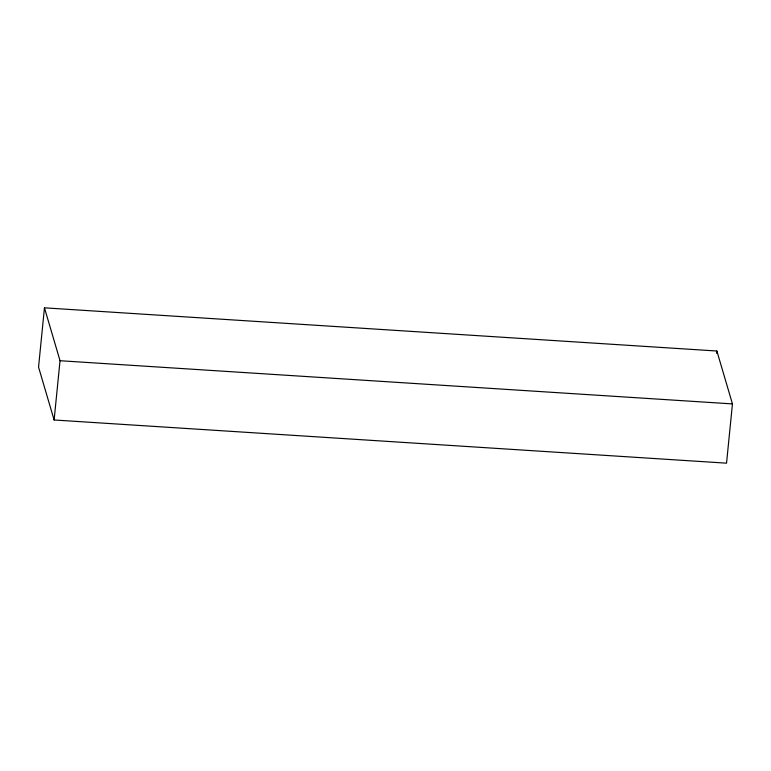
<?xml version="1.0" encoding="UTF-8"?>
<svg xmlns="http://www.w3.org/2000/svg" width="771" height="771" viewBox="0 0 771 771"><rect width="100%" height="100%" fill="white"/><g stroke="black" fill="none" stroke-linecap="round" stroke-linejoin="round"><path stroke-width="1.16" d="M44.458 307.831L38.55 367.092L54.124 419.983L726.542 463.169L732.45 403.908L716.876 351.017L44.458 307.831L60.032 360.722L54.124 419.983M716.644 353.388L716.876 351.017M60.032 360.722L732.45 403.908"/></g></svg>
